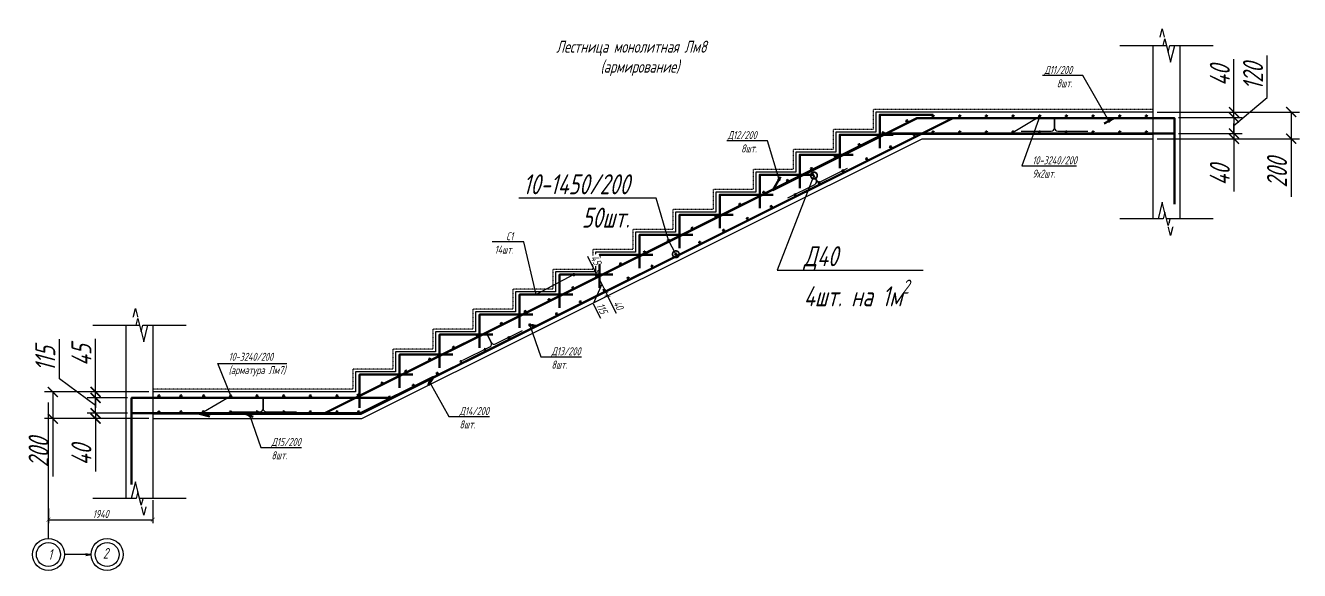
# Model space of a CAD drawing. Header units: millimetres. Extents: x 645 to 249636, y -127504 to 76561.
# Drawn here: x 170127 to 179680, y -20821 to -16731 of the extents above; entities that cross this region are included whole.
import ezdxf
from ezdxf import colors
from ezdxf.entities.mleader import LeaderData, LeaderLine
from ezdxf.math import Vec2, Vec3

# ---------------------------------------------------------------- set-up
doc = ezdxf.new("R2010")
doc.units = ezdxf.units.MM
doc.linetypes.add('JIS_02_1.0', pattern=[2, 1, -1])
doc.linetypes.add('Штрихпунктирная', pattern=[11, 6, -2, 1, -2])
doc.layers.get('Defpoints').update_dxf_attribs({"color": 8})
for name, color, linetype, lineweight in [('Обозначение', 94, 'Continuous', 25), ('Обозначения', 82, 'Continuous', 25), ('Обозначения @ 20', 82, 'Continuous', 25), ('Обозначения @ 50', 82, 'Continuous', 25), ('Основная', 7, 'Continuous', 60)]:
    doc.layers.add(name, color=color, linetype=linetype, lineweight=lineweight)
doc.layers.add('пол', color=7, linetype='JIS_02_1.0')
doc.styles.get("Standard").update_dxf_attribs({"font": 'simplex.shx', "width": 0.7, "oblique": 15, "height": 3})
doc.dimstyles.new('Default', dxfattribs={"dimtxt": 3, "dimasz": 1.5, "dimexe": 1.25, "dimexo": 0.625, "dimtad": 1, "dimdec": 0, "dimtxsty": 'Standard', "dimblk": 'ARCHTICK', "dimcen": 2.5, "dimadec": 0, "dimazin": 0, "dimtfac": 1, "dimtdec": 0, "dimtmove": 0, "dimatfit": 3, "dimfxl": 1, "dimarcsym": 0})

# ---------------------------------------------------------------- blocks, each defined once
blk = doc.blocks.new('*U183')
at = {"layer": 'Основная'}
blk.add_circle((50, -10), 5, dxfattribs=at)
blk = doc.blocks.new('*U184')
at = {"layer": 'Основная', "color": 0, "linetype": 'ByBlock', "lineweight": -2, "transparency": 16777216}
for p, rotation in [((176841.6, -17539.9), 206.5650511766957), ((176982.1, -17540.8), 180), ((177182.1, -17540.8), 180), ((177382.1, -17540.8), 180), ((177582.1, -17540.8), 180), ((177782.1, -17540.8), 180), ((177982.1, -17540.8), 180), ((178182.1, -17540.8), 180), ((178382.1, -17540.8), 180), ((178582.1, -17540.8), 180), ((176662.7, -17629.3), 206.5650511766957), ((176483.8, -17718.7), 206.5650511766957), ((176304.9, -17808.2), 206.5650511766957), ((176126, -17897.6), 206.5650511766957), ((175947.2, -17987.1), 206.5650511766957), ((175768.3, -18076.5), 206.5650511766957), ((175589.4, -18166), 206.5650511766957), ((175410.5, -18255.4), 206.5650511766957), ((175231.6, -18344.8), 206.5650511766957), ((174873.8, -18523.7), 206.5650511766957), ((175052.7, -18434.3), 206.5650511766957), ((174695, -18613.2), 206.5650511766957), ((174516.1, -18702.6), 206.5650511766957), ((174337.2, -18792.1), 206.5650511766957), ((174158.3, -18881.5), 206.5650511766957), ((173979.4, -18970.9), 206.5650511766957), ((173800.5, -19060.4), 206.5650511766957), ((173621.6, -19149.8), 206.5650511766957), ((173442.8, -19239.3), 206.5650511766957), ((173263.9, -19328.7), 206.5650511766957), ((173085, -19418.2), 206.5650511766957), ((172906.1, -19507.6), 206.5650511766957), ((171342.9, -19640.8), 180), ((171510.9, -19640.8), 180), ((171713.9, -19640.8), 180), ((171912.9, -19640.8), 180), ((172112.9, -19640.8), 180), ((172312.9, -19640.8), 180), ((172512.9, -19640.8), 180), ((172673.8, -19617.1), 206.5650511766957)]:
    blk.add_blockref('*U183', p, dxfattribs=dict(at, rotation=rotation))
blk = doc.blocks.new('*U185')
at = {"layer": 'Основная'}
blk.add_circle((50, -10), 5, dxfattribs=at)
blk = doc.blocks.new('*U186')
at = {"layer": 'Основная', "color": 0, "linetype": 'ByBlock', "lineweight": -2, "transparency": 16777216}
for p, rotation in [((176785.2, -17433.9), 206.5650511766955), ((176982.1, -17420.8), 180), ((177182.1, -17420.8), 180), ((177382.1, -17420.8), 180), ((177582.1, -17420.8), 180), ((177782.1, -17420.8), 180), ((177982.1, -17420.8), 180), ((178182.1, -17420.8), 180), ((178382.1, -17420.8), 180), ((178582.1, -17420.8), 180), ((176606.3, -17523.3), 206.5650511766955), ((176427.4, -17612.8), 206.5650511766955), ((176248.5, -17702.2), 206.5650511766955), ((176069.7, -17791.7), 206.5650511766955), ((175890.8, -17881.1), 206.5650511766955), ((175711.9, -17970.5), 206.5650511766955), ((175533, -18060), 206.5650511766955), ((175175.2, -18238.9), 206.5650511766955), ((175354.1, -18149.4), 206.5650511766955), ((174996.3, -18328.3), 206.5650511766955), ((174817.5, -18417.8), 206.5650511766955), ((174638.6, -18507.2), 206.5650511766955), ((174459.7, -18596.6), 206.5650511766955), ((174280.8, -18686.1), 206.5650511766955), ((174101.9, -18775.5), 206.5650511766955), ((173923, -18865), 206.5650511766955), ((173744.1, -18954.4), 206.5650511766955), ((173565.3, -19043.9), 206.5650511766955), ((173386.4, -19133.3), 206.5650511766955), ((173207.5, -19222.7), 206.5650511766955), ((173028.6, -19312.2), 206.5650511766955), ((172849.7, -19401.6), 206.5650511766955), ((171342.9, -19520.8), 180), ((171512.9, -19520.8), 180), ((171716.2, -19520.8), 180), ((171912.9, -19520.8), 180), ((172112.9, -19520.8), 180), ((172312.9, -19520.8), 180), ((172512.9, -19520.8), 180), ((172670.8, -19491.1), 206.5650511766955)]:
    blk.add_blockref('*U185', p, dxfattribs=dict(at, rotation=rotation))
blk = doc.blocks.new('_DotSmall')
at = {"color": 0, "linetype": 'ByBlock', "const_width": 0.5}
blk.add_lwpolyline([(-0.0625, 0, 1), (0.0625, 0, 1)], format="xyb", close=True, dxfattribs=at)
blk = doc.blocks.new('_ArchTick')
at = {"color": 0, "linetype": 'ByBlock', "const_width": 0.15}
blk.add_lwpolyline([(-0.5, -0.5), (0.5, 0.5)], dxfattribs=at)
blk = doc.blocks.new('*D215')
at = {"layer": 'Defpoints', "color": 0, "transparency": 16777216}
for p in [(178582.1, -17380.8), (179188.5, -17380.8), (178742.1, -17420.8)]:
    blk.add_point(p, dxfattribs=at)
at = {"layer": 'Обозначение', "color": 0, "lineweight": -2, "transparency": 16777216}
for p, q in [((179188.5, -17380.8), (179188.5, -16984.1)), ((178613.4, -17380.8), (179251, -17380.8)), ((179188.5, -17420.8), (179188.5, -17380.8)), ((178773.4, -17420.8), (179251, -17420.8)), ((179188.5, -17420.8), (179188.5, -17495.8))]:
    blk.add_line(p, q, dxfattribs=at)
at = {"layer": 'Обозначение', "color": 0, "lineweight": -2, "transparency": 16777216, "xscale": 75, "yscale": 75, "zscale": 75}
for p, rotation in [((179188.5, -17380.8), 270), ((179188.5, -17420.8), 90)]:
    blk.add_blockref('_ArchTick', p, dxfattribs=dict(at, rotation=rotation))
at = {"layer": 'Обозначение', "color": 0, "transparency": 16777216, "insert": (179082.3, -17107.5), "char_height": 150, "attachment_point": 5, "rotation": 90}
blk.add_mtext('40', dxfattribs=at)
blk = doc.blocks.new('*D216')
at = {"layer": 'Defpoints', "color": 0, "transparency": 16777216}
for p in [(178742.1, -17420.8), (178742.1, -17540.8), (179188.5, -17540.8)]:
    blk.add_point(p, dxfattribs=at)
at = {"layer": 'Обозначение', "color": 0, "lineweight": -2, "transparency": 16777216}
for p, q in [((179437.7, -17271.4), (179437.7, -16956.4)), ((179188.5, -17480.8), (179437.7, -17271.4)), ((178773.4, -17420.8), (179251, -17420.8)), ((179188.5, -17420.8), (179188.5, -17540.8)), ((178773.4, -17540.8), (179251, -17540.8))]:
    blk.add_line(p, q, dxfattribs=at)
at = {"layer": 'Обозначение', "color": 0, "lineweight": -2, "transparency": 16777216, "xscale": 75, "yscale": 75, "zscale": 75}
for p, rotation in [((179188.5, -17420.8), 90), ((179188.5, -17540.8), 270)]:
    blk.add_blockref('_ArchTick', p, dxfattribs=dict(at, rotation=rotation))
at = {"layer": 'Обозначение', "color": 0, "transparency": 16777216, "insert": (179331.4, -17113.9), "char_height": 150, "attachment_point": 5, "rotation": 90}
blk.add_mtext('120', dxfattribs=at)
blk = doc.blocks.new('*D217')
at = {"layer": 'Defpoints', "color": 0, "transparency": 16777216}
for p in [(178742.1, -17540.8), (178582.1, -17580.8), (179188.5, -17580.8)]:
    blk.add_point(p, dxfattribs=at)
at = {"layer": 'Обозначение', "color": 0, "lineweight": -2, "transparency": 16777216}
for p, q in [((179188.5, -17540.8), (179188.5, -17465.8)), ((178773.4, -17540.8), (179251, -17540.8)), ((179188.5, -17540.8), (179188.5, -17580.8)), ((178613.4, -17580.8), (179251, -17580.8)), ((179188.5, -17580.8), (179188.5, -17977.4))]:
    blk.add_line(p, q, dxfattribs=at)
at = {"layer": 'Обозначение', "color": 0, "lineweight": -2, "transparency": 16777216, "xscale": 75, "yscale": 75, "zscale": 75}
for p, rotation in [((179188.5, -17540.8), 270), ((179188.5, -17580.8), 90)]:
    blk.add_blockref('_ArchTick', p, dxfattribs=dict(at, rotation=rotation))
at = {"layer": 'Обозначение', "color": 0, "transparency": 16777216, "insert": (179082.3, -17854.1), "char_height": 150, "attachment_point": 5, "rotation": 90}
blk.add_mtext('40', dxfattribs=at)
blk = doc.blocks.new('*D218')
at = {"layer": 'Defpoints', "color": 0, "transparency": 16777216}
for p in [(178582.1, -17380.8), (178582.1, -17580.8), (179617.3, -17580.8)]:
    blk.add_point(p, dxfattribs=at)
at = {"layer": 'Обозначение', "color": 0, "lineweight": -2, "transparency": 16777216}
for p, q in [((178613.4, -17380.8), (179679.8, -17380.8)), ((179617.3, -17380.8), (179617.3, -17580.8)), ((178613.4, -17580.8), (179679.8, -17580.8)), ((179617.3, -17580.8), (179617.3, -18015.8))]:
    blk.add_line(p, q, dxfattribs=at)
at = {"layer": 'Обозначение', "color": 0, "lineweight": -2, "transparency": 16777216, "xscale": 75, "yscale": 75, "zscale": 75}
for p, rotation in [((179617.3, -17380.8), 90), ((179617.3, -17580.8), 270)]:
    blk.add_blockref('_ArchTick', p, dxfattribs=dict(at, rotation=rotation))
at = {"layer": 'Обозначение', "color": 0, "transparency": 16777216, "insert": (179511.1, -17835.8), "char_height": 150, "attachment_point": 5, "rotation": 90}
blk.add_mtext('200', dxfattribs=at)
blk = doc.blocks.new('*D219')
at = {"layer": 'Defpoints', "color": 0, "transparency": 16777216}
for p in [(170652.6, -19480.8), (171082.1, -19480.8), (170922.1, -19525.8)]:
    blk.add_point(p, dxfattribs=at)
at = {"layer": 'Обозначение', "color": 0, "lineweight": -2, "transparency": 16777216}
for p, q in [((170652.6, -19480.8), (170652.6, -19081.5)), ((171050.9, -19480.8), (170590.1, -19480.8)), ((170652.6, -19525.8), (170652.6, -19480.8)), ((170890.9, -19525.8), (170590.1, -19525.8)), ((170652.6, -19525.8), (170652.6, -19600.8))]:
    blk.add_line(p, q, dxfattribs=at)
at = {"layer": 'Обозначение', "color": 0, "lineweight": -2, "transparency": 16777216, "xscale": 75, "yscale": 75, "zscale": 75}
for p, rotation in [((170652.6, -19480.8), 270), ((170652.6, -19525.8), 90)]:
    blk.add_blockref('_ArchTick', p, dxfattribs=dict(at, rotation=rotation))
at = {"layer": 'Обозначение', "color": 0, "transparency": 16777216, "insert": (170546.4, -19206.1), "char_height": 150, "attachment_point": 5, "rotation": 90}
blk.add_mtext('45', dxfattribs=at)
blk = doc.blocks.new('*D220')
at = {"layer": 'Defpoints', "color": 0, "transparency": 16777216}
for p in [(171082.1, -19480.8), (170331.5, -19680.8), (171082.1, -19680.8)]:
    blk.add_point(p, dxfattribs=at)
at = {"layer": 'Обозначение', "color": 0, "lineweight": -2, "transparency": 16777216}
for p, q in [((171050.9, -19480.8), (170269, -19480.8)), ((170331.5, -19480.8), (170331.5, -19680.8)), ((171050.9, -19680.8), (170269, -19680.8)), ((170331.5, -19680.8), (170331.5, -20115.8))]:
    blk.add_line(p, q, dxfattribs=at)
at = {"layer": 'Обозначение', "color": 0, "lineweight": -2, "transparency": 16777216, "xscale": 75, "yscale": 75, "zscale": 75}
for p, rotation in [((170331.5, -19480.8), 90), ((170331.5, -19680.8), 270)]:
    blk.add_blockref('_ArchTick', p, dxfattribs=dict(at, rotation=rotation))
at = {"layer": 'Обозначение', "color": 0, "transparency": 16777216, "insert": (170225.2, -19935.8), "char_height": 150, "attachment_point": 5, "rotation": 90}
blk.add_mtext('200', dxfattribs=at)
blk = doc.blocks.new('*D221')
at = {"layer": 'Defpoints', "color": 0, "transparency": 16777216}
for p in [(170922.1, -19640.8), (170652.6, -19680.8), (170882.1, -19680.8)]:
    blk.add_point(p, dxfattribs=at)
at = {"layer": 'Обозначение', "color": 0, "lineweight": -2, "transparency": 16777216}
for p, q in [((170652.6, -19640.8), (170652.6, -19565.8)), ((170890.9, -19640.8), (170590.1, -19640.8)), ((170652.6, -19640.8), (170652.6, -19680.8)), ((170850.9, -19680.8), (170590.1, -19680.8)), ((170652.6, -19680.8), (170652.6, -20077.4))]:
    blk.add_line(p, q, dxfattribs=at)
at = {"layer": 'Обозначение', "color": 0, "lineweight": -2, "transparency": 16777216, "xscale": 75, "yscale": 75, "zscale": 75}
for p, rotation in [((170652.6, -19640.8), 270), ((170652.6, -19680.8), 90)]:
    blk.add_blockref('_ArchTick', p, dxfattribs=dict(at, rotation=rotation))
at = {"layer": 'Обозначение', "color": 0, "transparency": 16777216, "insert": (170546.4, -19954.1), "char_height": 150, "attachment_point": 5, "rotation": 90}
blk.add_mtext('40', dxfattribs=at)
blk = doc.blocks.new('*D222')
at = {"layer": 'Defpoints', "color": 0, "transparency": 16777216}
for p in [(170652.6, -19525.8), (170922.1, -19525.8), (170922.1, -19640.8)]:
    blk.add_point(p, dxfattribs=at)
at = {"layer": 'Обозначение', "color": 0, "lineweight": -2, "transparency": 16777216}
for p, q in [((170381.2, -19382.3), (170381.2, -19084.6)), ((170652.6, -19583.3), (170381.2, -19382.3)), ((170890.9, -19525.8), (170590.1, -19525.8)), ((170652.6, -19640.8), (170652.6, -19525.8)), ((170890.9, -19640.8), (170590.1, -19640.8))]:
    blk.add_line(p, q, dxfattribs=at)
at = {"layer": 'Обозначение', "color": 0, "lineweight": -2, "transparency": 16777216, "xscale": 75, "yscale": 75, "zscale": 75}
for p, rotation in [((170652.6, -19525.8), 90), ((170652.6, -19640.8), 270)]:
    blk.add_blockref('_ArchTick', p, dxfattribs=dict(at, rotation=rotation))
at = {"layer": 'Обозначение', "color": 0, "transparency": 16777216, "insert": (170274.9, -19233.4), "char_height": 150, "attachment_point": 5, "rotation": 90}
blk.add_mtext('115', dxfattribs=at)
blk = doc.blocks.new('*U345')
at = {"color": 0, "linetype": 'ByBlock', "lineweight": -2}
for points in [[(0, 5), (-3, 5), (-3, 1.25), (0, 1.25)], [(0, -5), (-3, -5), (-3, -1.25), (0, -1.25)]]:
    blk.add_wipeout(points, dxfattribs=at)
blk.add_wipeout([(-3, -1.25), (0, -1.25), (-2.5, -0.62), (2.5, 0.62), (0, 1.25), (-3, 1.25)], dxfattribs=at)
at = {"color": 0, "linetype": 'ByBlock', "lineweight": -2, "ltscale": 100}
for points in [[(0, 1.25), (0, 5), (0, 7)], [(0, -1.25), (-2.5, -0.62), (2.5, 0.62), (0, 1.25)], [(0, -7), (0, -5), (0, -1.25)]]:
    blk.add_lwpolyline(points, dxfattribs=at)
blk = doc.blocks.new('*U1178')
at = {"layer": 'Обозначения @ 50', "ltscale": 100, "xscale": 50.00000000000002, "yscale": 50.00000000000002, "zscale": 50.00000000000002, "rotation": 270.0000000000001}
blk.add_blockref('*U345', (178682.1, -16880.8), dxfattribs=at)
at = {"layer": 'Обозначения @ 20', "ltscale": 100, "xscale": 20.00000000000001, "yscale": 20.00000000000001, "zscale": 20.00000000000001, "rotation": 270.0000000000001}
blk.add_blockref('*U345', (178682.1, -16880.8), dxfattribs=at)
blk = doc.blocks.new('*U347')
at = {"color": 0, "linetype": 'ByBlock', "lineweight": -2}
for points in [[(0, 5), (-3, 5), (-3, 1.25), (0, 1.25)], [(0, -5), (-3, -5), (-3, -1.25), (0, -1.25)]]:
    blk.add_wipeout(points, dxfattribs=at)
blk.add_wipeout([(-3, -1.25), (0, -1.25), (-2.5, -0.62), (2.5, 0.62), (0, 1.25), (-3, 1.25)], dxfattribs=at)
at = {"color": 0, "linetype": 'ByBlock', "lineweight": -2, "ltscale": 100}
for points in [[(0, 1.25), (0, 5), (0, 7)], [(0, -1.25), (-2.5, -0.62), (2.5, 0.62), (0, 1.25)], [(0, -7), (0, -5), (0, -1.25)]]:
    blk.add_lwpolyline(points, dxfattribs=at)
blk = doc.blocks.new('*U1179')
at = {"layer": 'Обозначения @ 50', "ltscale": 100, "xscale": 50.00000000000002, "yscale": 50.00000000000002, "zscale": 50.00000000000002, "rotation": 90.00000000000007}
blk.add_blockref('*U347', (178682, -18180.8), dxfattribs=at)
at = {"layer": 'Обозначения @ 20', "ltscale": 100, "xscale": 20.00000000000001, "yscale": 20.00000000000001, "zscale": 20.00000000000001, "rotation": 90.00000000000007}
blk.add_blockref('*U347', (178682, -18180.8), dxfattribs=at)
blk = doc.blocks.new('*U1180')
at = {"layer": 'Обозначения @ 50', "ltscale": 100, "xscale": 50.00000000000002, "yscale": 50.00000000000002, "zscale": 50.00000000000002, "rotation": 270.0000000000001}
blk.add_blockref('*U345', (170982.1, -18980.8), dxfattribs=at)
at = {"layer": 'Обозначения @ 20', "ltscale": 100, "xscale": 20.00000000000001, "yscale": 20.00000000000001, "zscale": 20.00000000000001, "rotation": 270.0000000000001}
blk.add_blockref('*U345', (170982.1, -18980.8), dxfattribs=at)
blk = doc.blocks.new('*U1181')
at = {"layer": 'Обозначения @ 50', "ltscale": 100, "xscale": 50.00000000000002, "yscale": 50.00000000000002, "zscale": 50.00000000000002, "rotation": 90.00000000000007}
blk.add_blockref('*U347', (170982, -20280.8), dxfattribs=at)
at = {"layer": 'Обозначения @ 20', "ltscale": 100, "xscale": 20.00000000000001, "yscale": 20.00000000000001, "zscale": 20.00000000000001, "rotation": 90.00000000000007}
blk.add_blockref('*U347', (170982, -20280.8), dxfattribs=at)
blk = doc.blocks.new('_Open')
at = {"color": 0, "linetype": 'ByBlock', "lineweight": -2}
for p, q in [((-1, 0.17), (0, 0)), ((-1, -0.17), (0, 0)), ((0, 0), (-1, 0))]:
    blk.add_line(p, q, dxfattribs=at)
blk = doc.blocks.new('*D1073')
at = {"layer": 'Defpoints', "color": 0, "transparency": 16777216}
for p in [(170298.8, -20342.5), (171082.1, -20280.8), (171082.1, -20439.4)]:
    blk.add_point(p, dxfattribs=at)
at = {"layer": 'Обозначение', "color": 0, "lineweight": -2, "transparency": 16777216}
for p, q in [((171082.1, -20293.3), (171082.1, -20464.4)), ((170298.8, -20355), (170298.8, -20464.4)), ((170298.8, -20439.4), (171082.1, -20439.4))]:
    blk.add_line(p, q, dxfattribs=at)
at = {"layer": 'Обозначение', "color": 0, "lineweight": -2, "transparency": 16777216, "xscale": 30, "yscale": 30, "zscale": 30, "rotation": 180}
blk.add_blockref('_ArchTick', (170298.8, -20439.4), dxfattribs=at)
at = {"layer": 'Обозначение', "color": 0, "lineweight": -2, "transparency": 16777216, "xscale": 30, "yscale": 30, "zscale": 30}
blk.add_blockref('_ArchTick', (171082.1, -20439.4), dxfattribs=at)
at = {"layer": 'Обозначение', "color": 0, "transparency": 16777216, "insert": (170690.4, -20396.9), "char_height": 60, "attachment_point": 5}
blk.add_mtext('1940', dxfattribs=at)
blk = doc.blocks.new('*D1115')
at = {"layer": 'Defpoints', "color": 0, "transparency": 16777216}
blk.add_point((174419.8, -18616.4), dxfattribs=at)
blk.add_point((174419.8, -18616.4), dxfattribs=at)
at = {"layer": 'Обозначение', "color": 0, "lineweight": -2, "transparency": 16777216}
for p, q in [((174402, -18580.8), (174344, -18464.8)), ((174419.8, -18616.4), (174402, -18580.8)), ((174413.2, -18575.2), (174424.3, -18569.6)), ((174431, -18610.8), (174442.2, -18605.2))]:
    blk.add_line(p, q, dxfattribs=at)
at = {"layer": 'Обозначение', "color": 0, "lineweight": -2, "transparency": 16777216, "xscale": 30, "yscale": 30, "zscale": 30}
for p, rotation in [((174402, -18580.8), 116.5650511767973), ((174419.8, -18616.4), 296.5650511767973)]:
    blk.add_blockref('_ArchTick', p, dxfattribs=dict(at, rotation=rotation))
at = {"layer": 'Обозначение', "color": 0, "transparency": 16777216, "insert": (174404.3, -18490.3), "char_height": 60, "attachment_point": 5, "rotation": 296.56505, "bg_fill": 3, "box_fill_scale": 1.1, "bg_fill_color": 256, "bg_fill_true_color": 13158600, "bg_fill_transparency": 0}
blk.add_mtext('45', dxfattribs=at)
at = {"layer": 'Defpoints', "color": 0, "transparency": 16777216}
blk.add_point((174402, -18580.8), dxfattribs=at)
blk = doc.blocks.new('*D1116')
at = {"layer": 'Defpoints', "color": 0, "transparency": 16777216}
for p in [(174419.8, -18616.4), (174475.7, -18728.2), (174475.7, -18728.2)]:
    blk.add_point(p, dxfattribs=at)
at = {"layer": 'Обозначение', "color": 0, "lineweight": -2, "transparency": 16777216}
for p, q in [((174408.6, -18622), (174397.4, -18627.6)), ((174419.8, -18616.4), (174475.7, -18728.2)), ((174447.7, -18672.3), (174384.1, -18819.7)), ((174464.5, -18733.8), (174453.3, -18739.4)), ((174384.1, -18819.7), (174437.3, -18926.2))]:
    blk.add_line(p, q, dxfattribs=at)
at = {"layer": 'Обозначение', "color": 0, "lineweight": -2, "transparency": 16777216, "xscale": 30, "yscale": 30, "zscale": 30}
for p, rotation in [((174419.8, -18616.4), 116.565051177078), ((174475.7, -18728.2), 296.565051177078)]:
    blk.add_blockref('_ArchTick', p, dxfattribs=dict(at, rotation=rotation))
at = {"layer": 'Обозначение', "color": 0, "transparency": 16777216, "insert": (174448.7, -18853.9), "char_height": 60, "attachment_point": 5, "rotation": 296.56505}
blk.add_mtext('115', dxfattribs=at)
blk = doc.blocks.new('*D1117')
at = {"layer": 'Defpoints', "color": 0, "transparency": 16777216}
for p in [(174475.7, -18728.2), (174491.4, -18759.7), (174491.4, -18759.7)]:
    blk.add_point(p, dxfattribs=at)
at = {"layer": 'Обозначение', "color": 0, "lineweight": -2, "transparency": 16777216}
for p, q in [((174464.5, -18733.8), (174453.3, -18739.4)), ((174480.2, -18765.3), (174469.1, -18770.8)), ((174475.7, -18728.2), (174491.4, -18759.7)), ((174557.2, -18891.3), (174491.4, -18759.7))]:
    blk.add_line(p, q, dxfattribs=at)
at = {"layer": 'Обозначение', "color": 0, "lineweight": -2, "transparency": 16777216, "xscale": 30, "yscale": 30, "zscale": 30}
for p, rotation in [((174475.7, -18728.2), 116.565051177078), ((174491.4, -18759.7), 296.565051177078)]:
    blk.add_blockref('_ArchTick', p, dxfattribs=dict(at, rotation=rotation))
at = {"layer": 'Обозначение', "color": 0, "transparency": 16777216, "insert": (174573.2, -18828.1), "char_height": 60, "attachment_point": 5, "rotation": 296.56505}
blk.add_mtext('40', dxfattribs=at)

msp = doc.modelspace()

# ---------------------------------------------------------------- linework, layer by layer
at = {"layer": 'Defpoints'}
for p, q in [((172371.413, -19640.783), (176811.413, -17420.783)), ((172612.593, -19525.783), (176812.593, -17425.783)), ((172640.922, -19645.783), (177080.922, -17425.783)), ((176811.413, -17420.783), (178582.109, -17420.783)), ((176812.593, -17425.783), (178582.109, -17425.783)), ((172639.741, -19640.783), (176839.741, -17540.783)), ((176572.593, -17545.783), (178582.109, -17545.783)), ((176839.741, -17540.783), (178582.109, -17540.783)), ((171082.113, -19520.783), (172611.413, -19520.783)), ((171082.113, -19525.783), (172880.922, -19525.783)), ((171082.113, -19640.783), (172639.741, -19640.783)), ((171082.113, -19645.783), (172640.922, -19645.783))]:
    msp.add_line(p, q, dxfattribs=at)
at = {"layer": 'Обозначение', "linetype": 'Штрихпунктирная', "ltscale": 0.5}
msp.add_line((170298.772, -20581.017), (170298.772, -19561.26), dxfattribs=at)
at = {"layer": 'Обозначение'}
for points in [[(178582.109, -16880.783), (178782.109, -16880.783), (178782.109, -18180.783), (178582.109, -18180.783)], [(170882.113, -18980.783), (171082.113, -18980.783), (171082.113, -20280.783), (170882.113, -20280.783)]]:
    msp.add_lwpolyline(points, close=True, dxfattribs=at)
at = {"layer": 'Обозначение', "color": 6, "ltscale": 5}
msp.add_lwpolyline([(172601.97, -19480.783), (171082.113, -19480.783), (171082.113, -19680.783), (172649.184, -19680.783), (176849.184, -17580.783), (178582.109, -17580.783), (178582.109, -17380.783), (176501.97, -17380.783), (176501.97, -17530.783), (176201.97, -17530.783), (176201.97, -17680.783), (175901.97, -17680.783), (175901.97, -17830.783), (175601.97, -17830.783), (175601.97, -17980.783), (175301.97, -17980.783), (175301.97, -18130.783), (175001.97, -18130.783), (175001.97, -18280.783), (174701.97, -18280.783), (174701.97, -18430.783), (174401.97, -18430.783), (174401.97, -18580.783), (174101.97, -18580.783), (174101.97, -18730.783), (173801.97, -18730.783), (173801.97, -18880.783), (173501.97, -18880.783), (173501.97, -19030.783), (173201.97, -19030.783), (173201.97, -19180.783), (172901.97, -19180.783), (172901.97, -19330.783), (172601.97, -19330.783)], close=True, dxfattribs=at)
at = {"layer": 'Обозначение'}
msp.add_lwpolyline([(171082.113, -19680.783), (172649.184, -19680.783), (176849.184, -17580.783), (178582.109, -17580.783)], dxfattribs=at)
for centre, radius in [((170298.772, -20701.017), 120), ((170298.772, -20701.017), 90), ((170738.772, -20701.017), 120), ((170738.772, -20701.017), 90)]:
    msp.add_circle(centre, radius, dxfattribs=at)
at = {"layer": 'Основная'}
for points in [[(176931.97, -17400.783), (176531.97, -17400.783), (176531.97, -17650.783)], [(176631.97, -17550.783), (176231.97, -17550.783), (176231.97, -17800.783)], [(176331.97, -17700.783), (175931.97, -17700.783), (175931.97, -17950.783)], [(176031.97, -17850.783), (175631.97, -17850.783), (175631.97, -18100.783)], [(175731.97, -18000.783), (175331.97, -18000.783), (175331.97, -18250.783)], [(175431.97, -18150.783), (175031.97, -18150.783), (175031.97, -18400.783)], [(175131.97, -18300.783), (174731.97, -18300.783), (174731.97, -18550.783)], [(174831.97, -18450.783), (174431.97, -18450.783), (174431.97, -18700.783)], [(174531.97, -18600.783), (174131.97, -18600.783), (174131.97, -18850.783)], [(174231.97, -18750.783), (173831.97, -18750.783), (173831.97, -19000.783)], [(173931.97, -18900.783), (173531.97, -18900.783), (173531.97, -19150.783)], [(173631.97, -19050.783), (173231.97, -19050.783), (173231.97, -19300.783)], [(173331.97, -19200.783), (172931.97, -19200.783), (172931.97, -19450.783)], [(173031.97, -19350.783), (172631.97, -19350.783), (172631.97, -19600.783)]]:
    msp.add_lwpolyline(points, dxfattribs=at)
at = {"layer": 'Основная', "lineweight": 30}
for points in [[(177592.039, -17523.041), (177817.039, -17523.041, 0.41421356), (177842.039, -17498.041), (177842.039, -17423.041), (177842.039, -17498.041, 0.41421356), (177867.039, -17523.041), (178092.039, -17523.041)], [(175843.626, -18024.583), (176044.872, -17923.96, 0.41421356), (176056.053, -17890.419), (176022.512, -17823.337), (176056.053, -17890.419, 0.41421356), (176089.594, -17901.599), (176290.84, -17800.976)], [(173406.312, -19243.24), (173607.558, -19142.617, 0.41421356), (173618.739, -19109.076), (173585.198, -19041.994), (173618.739, -19109.076, 0.41421356), (173652.28, -19120.256), (173853.526, -19019.633)], [(171658.132, -19629.533), (171883.132, -19629.533, 0.41421356), (171908.132, -19604.533), (171908.132, -19529.533), (171908.132, -19604.533, 0.41421356), (171933.132, -19629.533), (172158.132, -19629.533)]]:
    msp.add_lwpolyline(points, format="xyb", dxfattribs=at)
at = {"layer": 'Основная', "color": 2}
msp.add_lwpolyline([(175788.37, -17867.737), (175730.337, -17966.912)], dxfattribs=at)
at = {"layer": 'Основная', "color": 4}
msp.add_lwpolyline([(170922.113, -19525.783), (170922.113, -19640.783), (172639.741, -19640.783), (173185.342, -19367.983), (173145.297, -19429.51)], dxfattribs=at)
at = {"layer": 'Основная'}
for centre in [(171127.851, -19510.783), (171127.795, -19631.528)]:
    msp.add_circle(centre, 5, dxfattribs=at)
at = {"layer": 'пол'}
msp.add_lwpolyline([(178582.109, -17360.852), (176482.039, -17360.852), (176482.039, -17510.852), (176182.039, -17510.852), (176182.039, -17660.852), (175882.039, -17660.852), (175882.039, -17810.852), (175582.039, -17810.852), (175582.039, -17960.852), (175282.039, -17960.852), (175282.039, -18110.852), (174982.039, -18110.852), (174982.039, -18260.852), (174682.039, -18260.852), (174682.039, -18410.852), (174382.039, -18410.852), (174382.039, -18560.852), (174082.039, -18560.852), (174082.039, -18710.852), (173782.039, -18710.852), (173782.039, -18860.852), (173482.039, -18860.852), (173482.039, -19010.852), (173182.039, -19010.852), (173182.039, -19160.852), (172882.039, -19160.852), (172882.039, -19310.852), (172582.039, -19310.852), (172582.039, -19460.852), (171082.113, -19460.852)], dxfattribs=at)

# ---------------------------------------------------------------- block references
at = {"layer": 'Основная'}
for name in ['*U186', '*U184']:
    msp.add_blockref(name, (0, 0), dxfattribs=at)

# ---------------------------------------------------------------- texts
at = {"layer": 'Обозначение', "attachment_point": 1}
for s, width, insert, char_height in [('\\pi638.97902;Лестница монолитная Лм8\\P\\pi971.27573;(армирование)', 2648.62841, (173467.271, -16844.986), 90), ('1', 270.73167, (170296.219, -20660.572), 80), ('2', 270.73167, (170707.253, -20651.852), 80)]:
    msp.add_mtext_dynamic_manual_height_columns(s, width=width, gutter_width=300, heights=[0], dxfattribs=dict(at, insert=insert, char_height=char_height))

# ---------------------------------------------------------------- dimensions: what is measured, and where the dimension line sits
at = {"layer": 'Обозначение'}
for base, p1, p2, picture, middle in [((179188.545, -17380.783), (178742.109, -17420.783), (178582.109, -17380.783), '*D215', (179082.295, -17107.464)), ((179617.327, -17580.783), (178582.109, -17380.783), (178582.109, -17580.783), '*D218', (179511.077, -17835.801)), ((179188.545, -17580.783), (178742.109, -17540.783), (178582.109, -17580.783), '*D217', (179082.295, -17854.103)), ((170652.614, -19480.783), (170922.113, -19525.783), (171082.113, -19480.783), '*D219', (170546.364, -19206.136)), ((170331.472, -19680.783), (171082.113, -19480.783), (171082.113, -19680.783), '*D220', (170225.222, -19935.801)), ((170652.614, -19680.783), (170922.113, -19640.783), (170882.113, -19680.783), '*D221', (170546.364, -19954.103))]:
    dim = msp.add_linear_dim(base=base, p1=p1, p2=p2, angle=90, dimstyle='Default', dxfattribs=at)
    dim.commit()
    dim.dimension.update_dxf_attribs({"geometry": picture, "text_midpoint": middle})
for base, p1, p2, picture, middle in [((179188.545, -17540.783), (178742.109, -17420.783), (178742.109, -17540.783), '*D216', (179437.698, -17240.168)), ((170652.614, -19525.783), (170922.113, -19640.783), (170922.113, -19525.783), '*D222', (170381.173, -19351.028))]:
    dim = msp.add_linear_dim(base=base, p1=p1, p2=p2, angle=90, dimstyle='Default', override={"dimtmove": 1}, dxfattribs=at)
    dim.commit()
    dim.dimension.update_dxf_attribs({"geometry": picture, "text_midpoint": middle, "dimtype": 160})
dim = msp.add_linear_dim(base=(174491.413, -18759.669), p1=(174475.695, -18728.233), p2=(174491.413, -18759.669), angle=116.5650512, text='40', dimstyle='Default', dxfattribs=at)
dim.commit()
dim.dimension.update_dxf_attribs({"geometry": '*D1117', "text_midpoint": (174589.392, -18820.032), "dimtype": 160})

# ---------------------------------------------------------------- leaders
at = {"layer": 'Defpoints'}
ml = msp.add_multileader_mtext('Standard', dxfattribs=at)
ml.set_content('10-3240/200^J(арматура Лм7)', color=256)
ml.set_leader_properties()
ml.set_arrow_properties(name='DOTSMALL')
ml.build(insert=Vec2(0, 0))
ml.multileader.update_dxf_attribs({"text_left_attachment_type": 6, "text_right_attachment_type": 6, "dogleg_length": 2, "arrow_head_size": 40, "scale": 20})
ctx = ml.context
ctx.base_point, ctx.scale, ctx.char_height, ctx.arrow_head_size, ctx.landing_gap_size, ctx.plane_origin = Vec3(171609.899, -19267.031), 20, 60, 40, 40, Vec3(171427.851, -19630.783)
ctx.left_attachment, ctx.right_attachment = 6, 6
notes = []
notes.append((ctx, [(0, (1, 1, 0), (171569.899, -19267.031), (1, 0), 40, [(1, [(171460.864, -19630.783), (171666.176, -19510.783)], 0, [])])]))
ctx.mtext.insert, ctx.mtext.flow_direction = Vec3(171649.899, -19187.031), 5
at = {"layer": 'Обозначение'}
ml = msp.add_multileader_mtext('Standard', dxfattribs=at)
ml.set_content('Д11/200^J8шт.', color=256)
ml.set_leader_properties()
ml.set_arrow_properties(name='DOTSMALL')
ml.build(insert=Vec2(0, 0))
ml.multileader.update_dxf_attribs({"text_left_attachment_type": 6, "text_right_attachment_type": 6, "dogleg_length": 2, "arrow_head_size": 40, "scale": 20})
ctx = ml.context
ctx.base_point, ctx.scale, ctx.char_height, ctx.arrow_head_size, ctx.landing_gap_size, ctx.plane_origin = Vec3(177662.103, -17106.912), 20, 60, 40, 40, Vec3(177075.737, -17732.674)
ctx.left_attachment, ctx.right_attachment, ctx.text_align_type = 6, 6, 2
notes.append((ctx, [(1, (1, 1, 0), (178056.18, -17106.912), (-1, 0), 40, [(0, [(178250.896, -17447.487)], 0, [])])]))
ctx.mtext.insert, ctx.mtext.alignment, ctx.mtext.flow_direction = Vec3(177976.18, -17034.912), 3, 5
ml = msp.add_multileader_mtext('Standard', dxfattribs=at)
ml.set_content('10-3240/200\\P9х2шт.', color=256)
ml.set_leader_properties()
ml.set_arrow_properties(name='DOTSMALL')
ml.build(insert=Vec2(0, 0))
ml.multileader.update_dxf_attribs({"text_left_attachment_type": 6, "text_right_attachment_type": 6, "dogleg_length": 2, "arrow_head_size": 40, "scale": 20})
ctx = ml.context
ctx.base_point, ctx.scale, ctx.char_height, ctx.arrow_head_size, ctx.landing_gap_size, ctx.plane_origin = Vec3(177636.91, -17784.614), 20, 60, 40, 40, Vec3(177532.109, -17530.783)
ctx.left_attachment, ctx.right_attachment = 6, 6
notes.append((ctx, [(0, (1, 1, 0), (177596.91, -17784.614), (1, 0), 40, [(1, [(177532.109, -17530.783), (177732.109, -17410.783)], 0, [])])]))
ctx.mtext.insert, ctx.mtext.flow_direction = Vec3(177676.91, -17712.614), 5
ml = msp.add_multileader_mtext('Standard', dxfattribs=at)
ml.set_content('Д12/200^J8шт.', color=256)
ml.set_leader_properties()
ml.set_arrow_properties(name='DOTSMALL')
ml.build(insert=Vec2(0, 0))
ml.multileader.update_dxf_attribs({"text_left_attachment_type": 6, "text_right_attachment_type": 6, "dogleg_length": 2, "arrow_head_size": 40, "scale": 20})
ctx = ml.context
ctx.base_point, ctx.scale, ctx.char_height, ctx.arrow_head_size, ctx.landing_gap_size, ctx.plane_origin = Vec3(175287.703, -17595.635), 20, 60, 40, 40, Vec3(176415.506, -17923.497)
ctx.left_attachment, ctx.right_attachment, ctx.text_align_type = 6, 6, 2
notes.append((ctx, [(1, (1, 1, 0), (175689.78, -17595.635), (-1, 0), 40, [(0, [(175777.41, -17886.468)], 0, [])])]))
ctx.mtext.insert, ctx.mtext.alignment, ctx.mtext.flow_direction = Vec3(175609.78, -17523.635), 3, 5
ml = msp.add_multileader_mtext('Standard', dxfattribs=at)
ml.set_content('10-1450/200^J50шт.', color=256)
ml.set_leader_properties()
ml.set_arrow_properties(name='DOTSMALL')
ml.build(insert=Vec2(0, 0))
ml.multileader.update_dxf_attribs({"text_left_attachment_type": 6, "text_right_attachment_type": 6, "dogleg_length": 2, "arrow_head_size": 100, "scale": 50})
ctx = ml.context
ctx.base_point, ctx.scale, ctx.char_height, ctx.arrow_head_size, ctx.landing_gap_size, ctx.plane_origin = Vec3(173483.376, -18027.61), 50, 150, 100, 100, Vec3(175003.533, -18447.707)
ctx.left_attachment, ctx.right_attachment, ctx.text_align_type = 6, 6, 2
notes.append((ctx, [(0, (1, 1, 0), (174855.912, -18027.61), (-1, 0), 100, [(1, [(175003.533, -18447.707), (174947.154, -18341.732)], 0, [])])]))
ctx.mtext.insert, ctx.mtext.alignment, ctx.mtext.flow_direction = Vec3(174655.912, -17847.61), 3, 5
ml = msp.add_multileader_mtext('Standard', dxfattribs=at)
ml.set_content('\\A1;Д40^J4шт. на 1м{\\H0.7x;\\S2^ ;}', color=256)
ml.set_leader_properties()
ml.set_arrow_properties(name='DOTSMALL')
ml.build(insert=Vec2(0, 0))
ml.multileader.update_dxf_attribs({"text_left_attachment_type": 6, "text_right_attachment_type": 6, "dogleg_length": 2, "arrow_head_size": 100, "scale": 50})
ctx = ml.context
ctx.base_point, ctx.scale, ctx.char_height, ctx.arrow_head_size, ctx.landing_gap_size, ctx.plane_origin = Vec3(175862.241, -18567.249), 50, 150, 100, 100, Vec3(176039.282, -17856.878)
ctx.left_attachment, ctx.right_attachment = 6, 6
notes.append((ctx, [(0, (1, 1, 0), (175762.241, -18567.249), (1, 0), 100, [(0, [(176039.282, -17856.878)], 0, [])])]))
ctx.mtext.insert, ctx.mtext.flow_direction = Vec3(175962.241, -18387.249), 5
ml = msp.add_multileader_mtext('Standard', dxfattribs=at)
ml.set_content('С1^J14шт.', color=256)
ml.set_leader_properties()
ml.set_arrow_properties(name='DOTSMALL')
ml.build(insert=Vec2(0, 0))
ml.multileader.update_dxf_attribs({"text_left_attachment_type": 6, "text_right_attachment_type": 6, "dogleg_length": 2, "arrow_head_size": 40, "scale": 20})
ctx = ml.context
ctx.base_point, ctx.scale, ctx.char_height, ctx.arrow_head_size, ctx.landing_gap_size, ctx.plane_origin = Vec3(173565.131, -18354.527), 20, 60, 40, 40, Vec3(174238.095, -18600.783)
ctx.left_attachment, ctx.right_attachment, ctx.text_align_type = 6, 6, 2
notes.append((ctx, [(0, (1, 1, 0), (173863.896, -18354.527), (-1, 0), 40, [(1, [(174238.095, -18600.783), (173956.248, -18750.783)], 0, [])])]))
ctx.mtext.insert, ctx.mtext.alignment, ctx.mtext.flow_direction = Vec3(173783.896, -18282.527), 3, 5
ml = msp.add_multileader_mtext('Standard', dxfattribs=at)
ml.set_content('Д13/200^J8шт.', color=256)
ml.set_leader_properties()
ml.set_arrow_properties(name='DOTSMALL')
ml.build(insert=Vec2(0, 0))
ml.multileader.update_dxf_attribs({"text_left_attachment_type": 6, "text_right_attachment_type": 6, "dogleg_length": 2, "arrow_head_size": 40, "scale": 20})
ctx = ml.context
ctx.base_point, ctx.scale, ctx.char_height, ctx.arrow_head_size, ctx.landing_gap_size, ctx.plane_origin = Vec3(174030.783, -19217.883), 20, 60, 40, 40, Vec3(173916.294, -18971.684)
ctx.left_attachment, ctx.right_attachment = 6, 6
notes.append((ctx, [(0, (1, 1, 0), (173990.783, -19217.883), (1, 0), 40, [(0, [(173909.223, -18978.755)], 0, [])])]))
ctx.mtext.insert, ctx.mtext.flow_direction = Vec3(174070.783, -19145.883), 5
ml = msp.add_multileader_mtext('Standard', dxfattribs=at)
ml.set_content('Д14/200^J8шт.', color=256)
ml.set_leader_properties()
ml.set_arrow_properties(name='DOTSMALL')
ml.build(insert=Vec2(0, 0))
ml.multileader.update_dxf_attribs({"text_left_attachment_type": 6, "text_right_attachment_type": 6, "dogleg_length": 2, "arrow_head_size": 40, "scale": 20})
ctx = ml.context
ctx.base_point, ctx.scale, ctx.char_height, ctx.arrow_head_size, ctx.landing_gap_size, ctx.plane_origin = Vec3(173341.389, -19666.21), 20, 60, 40, 40, Vec3(173801.673, -19367.02)
ctx.left_attachment, ctx.right_attachment = 6, 6
notes.append((ctx, [(0, (1, 1, 0), (173301.389, -19666.21), (1, 0), 40, [(0, [(173157.712, -19410.435)], 0, [])])]))
ctx.mtext.insert, ctx.mtext.flow_direction = Vec3(173381.389, -19594.21), 5
ml = msp.add_multileader_mtext('Standard', dxfattribs=at)
ml.set_content('Д15/200^J8шт.', color=256)
ml.set_leader_properties()
ml.set_arrow_properties(name='DOTSMALL')
ml.build(insert=Vec2(0, 0))
ml.multileader.update_dxf_attribs({"text_left_attachment_type": 6, "text_right_attachment_type": 6, "dogleg_length": 2, "arrow_head_size": 40, "scale": 20})
ctx = ml.context
ctx.base_point, ctx.scale, ctx.char_height, ctx.arrow_head_size, ctx.landing_gap_size, ctx.plane_origin = Vec3(171931.086, -19898.513), 20, 60, 40, 40, Vec3(171816.598, -19652.314)
ctx.left_attachment, ctx.right_attachment = 6, 6
notes.append((ctx, [(0, (1, 1, 0), (171891.086, -19898.513), (1, 0), 40, [(0, [(171809.527, -19659.385)], 0, [])])]))
ctx.mtext.insert, ctx.mtext.flow_direction = Vec3(171971.086, -19826.513), 5
ml = msp.add_multileader_mtext('Standard', dxfattribs=at)
ml.set_content('', color=256)
ml.set_leader_properties()
ml.set_arrow_properties(name='OPEN')
ml.build(insert=Vec2(0, 0))
ml.multileader.update_dxf_attribs({"text_left_attachment_type": 6, "text_right_attachment_type": 6, "dogleg_length": 2, "arrow_head_size": 40, "scale": 100})
ctx = ml.context
ctx.base_point, ctx.scale, ctx.char_height, ctx.arrow_head_size, ctx.landing_gap_size, ctx.plane_origin = Vec3(170377.529, -20701.017), 100, 60, 40, 40, Vec3(170618.772, -20701.017)
ctx.left_attachment, ctx.right_attachment, ctx.text_align_type = 6, 6, 2
notes.append((ctx, [(0, (1, 1, 0), (170486.099, -20701.017), (-1, 0), 28.57, [(0, [(170618.772, -20701.017)], 0, [])])]))
ctx.mtext.insert, ctx.mtext.alignment, ctx.mtext.flow_direction = Vec3(170417.529, -20641.017), 3, 5
for ctx, leaders in notes:
    for number, flags, end, landing, length, lines in leaders:
        leader = LeaderData()
        leader.index, (leader.has_last_leader_line, leader.has_dogleg_vector, leader.attachment_direction) = number, flags
        leader.last_leader_point, leader.dogleg_vector, leader.dogleg_length = Vec3(end), Vec3(landing), length
        for number, points, colour, breaks in lines:
            line = LeaderLine()
            line.index, line.vertices, line.color, line.breaks = number, Vec3.list(points), colors.encode_raw_color(colour), breaks
            leader.lines.append(line)
        ctx.leaders.append(leader)

# ---------------------------------------------------------------- next in the draw order: block references
at = {"layer": 'Обозначения'}
for name in ['*U1178', '*U1179', '*U1180', '*U1181']:
    msp.add_blockref(name, (0, 0), dxfattribs=at)

# ---------------------------------------------------------------- next in the draw order: linework, layer by layer
at = {"layer": 'Основная', "color": 30, "true_color": 0xf26722}
msp.add_lwpolyline([(178216.128, -17466.34), (178290.922, -17425.783), (177080.922, -17425.783), (172640.922, -19645.783), (171430.922, -19645.783), (171508.117, -19664.916)], dxfattribs=at)
at = {"layer": 'Основная', "color": 4}
msp.add_lwpolyline([(178742.109, -17425.783), (178742.109, -17540.783), (176571.413, -17540.783), (172371.413, -19640.783), (171761.413, -19640.783), (171832.949, -19668.441)], dxfattribs=at)
at = {"layer": 'Основная', "color": 2}
for points in [[(175730.337, -17966.912), (176812.593, -17425.783), (178742.109, -17425.783), (178742.109, -18070.783)], [(173899.792, -18977.723), (173963.178, -18984.655), (172880.922, -19525.783), (170922.113, -19525.783), (170922.113, -20175.783)]]:
    msp.add_lwpolyline(points, dxfattribs=at)

# ---------------------------------------------------------------- next in the draw order: dimensions: what is measured, and where the dimension line sits
at = {"layer": 'Обозначение'}
dim = msp.add_linear_dim(base=(171082.113, -20439.449), p1=(170298.772, -20342.528), p2=(171082.113, -20280.783), text='1940', dimstyle='Default', dxfattribs=at)
dim.commit()
dim.dimension.update_dxf_attribs({"geometry": '*D1073', "text_midpoint": (170690.442, -20396.949)})

# ---------------------------------------------------------------- next in the draw order: dimensions: what is measured, and where the dimension line sits
dim = msp.add_aligned_dim(p1=(174401.97, -18580.783), p2=(174419.794, -18616.43), distance=0, text='45', dimstyle='Default', override={"dimjust": 1, "dimtfill": 1}, dxfattribs=at)
dim.commit()
dim.dimension.update_dxf_attribs({"geometry": '*D1115', "text_midpoint": (174404.269, -18490.349)})

# ---------------------------------------------------------------- next in the draw order: dimensions: what is measured, and where the dimension line sits
dim = msp.add_linear_dim(base=(174475.695, -18728.233), p1=(174419.794, -18616.43), p2=(174475.695, -18728.233), angle=116.5650512, text='115', dimstyle='Default', dxfattribs=at)
dim.commit()
dim.dimension.update_dxf_attribs({"geometry": '*D1116', "text_midpoint": (174389.663, -18830.859), "dimtype": 160})

doc.saveas('drawing.dxf')
